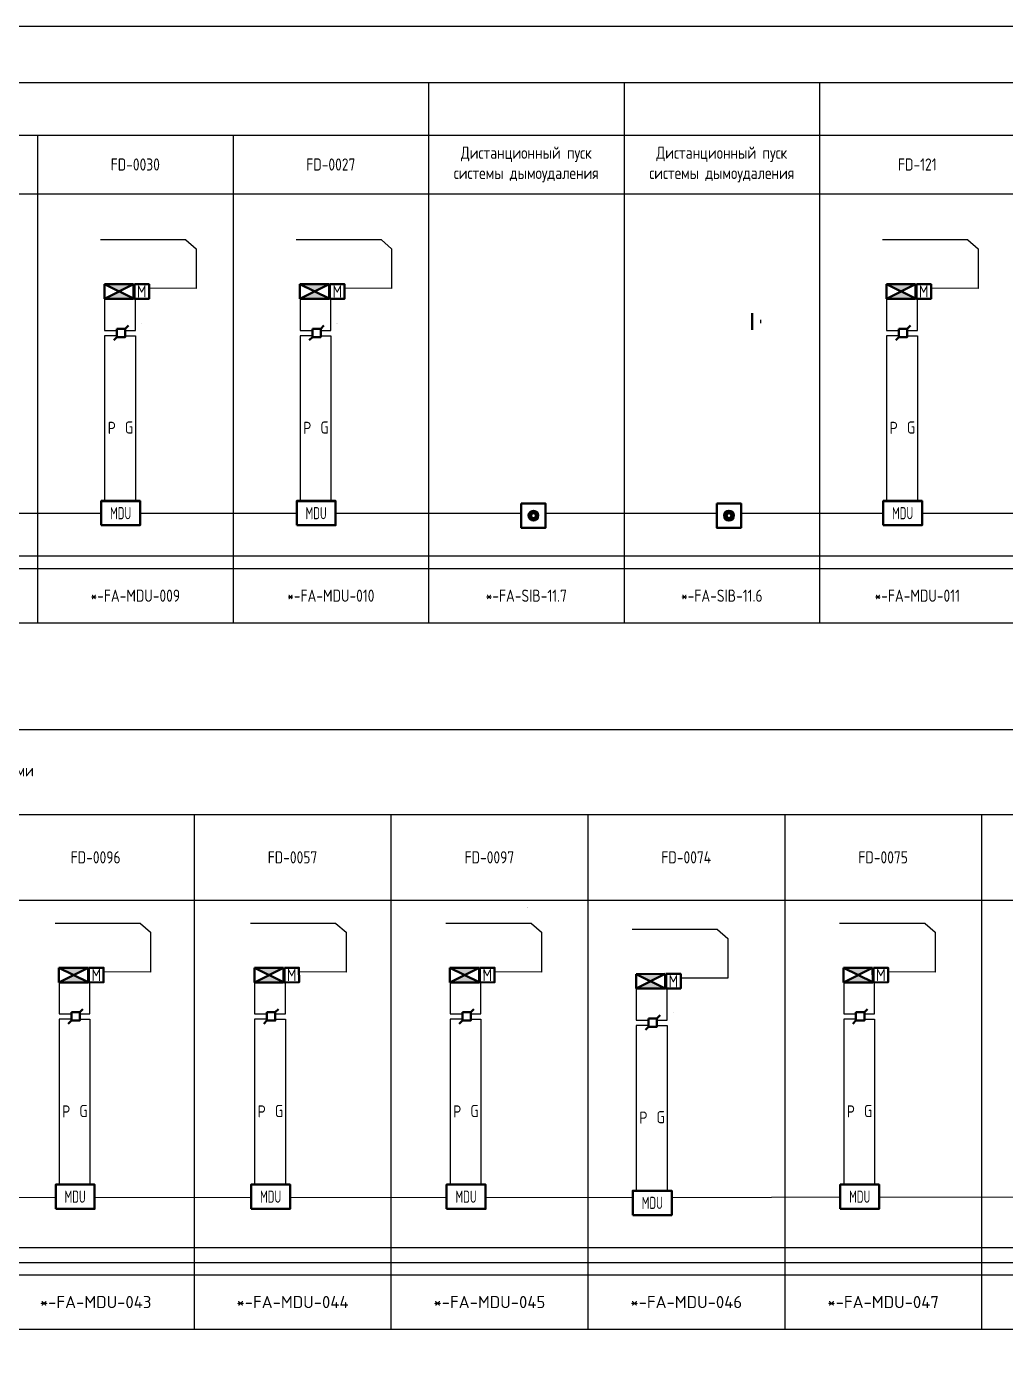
# Model space of a CAD drawing. Header units: millimetres. Extents: x 127230 to 906013, y -355313 to -209225.
# Drawn here: x 241507 to 261642, y -284653 to -257273 of the extents above; entities that cross this region are included whole.
import ezdxf
from ezdxf.enums import TextEntityAlignment as Align

# ---------------------------------------------------------------- set-up
doc = ezdxf.new("R2018")
doc.units = ezdxf.units.MM
doc.linetypes.add('Cплошная', pattern=[0])
for name, color, linetype, lineweight in [('14', 250, 'Continuous', 0), ('GM_кабель_СПС', 6, 'Continuous', 25), ('АТ_ПС_ИП_025', 1, 'Continuous', 25), ('АТ_ПС_ППКП_025', 5, 'Continuous', 25), ('АТ_ПС_Текст_025', 7, 'Continuous', 25), ('АТ_ПС_Трасса_100', 1, 'Continuous', 100)]:
    doc.layers.add(name, color=color, linetype=linetype, lineweight=lineweight)
doc.layers.add('ПС2', color=230, linetype='Continuous')
doc.styles.add('GLE_OASR_TextStyle', font='GOST2304A.ttf')
doc.styles.get("Standard").update_dxf_attribs({"font": 'gost_0.ttf'})
doc.styles.add('ГОСТ 2.304', font='CS_Gost2304.shx', dxfattribs={"width": 0.8})
doc.styles.add('Текст Т', font='isocpeur.ttf')

# ---------------------------------------------------------------- blocks, each defined once
blk = doc.blocks.new('*U53')
at = {"color": 0, "lineweight": 30, "width": 1.001, "flags": 104}
blk.add_attdef('ТЕКСТ1', text='', height=2.5, dxfattribs=at).set_placement((0.55, 3.27), align=Align.TOP_LEFT)
at = {"color": 0, "lineweight": 0}
blk.add_wipeout([(0, 4.3), (16.02, 4.3), (16.02, 0), (0, 0)], dxfattribs=at)
blk = doc.blocks.new('*U54')
at = {"color": 0, "lineweight": 30, "width": 1.001, "flags": 104}
blk.add_attdef('ТЕКСТ1', text='', height=2.5, dxfattribs=at).set_placement((0.55, 3.27), align=Align.TOP_LEFT)
at = {"color": 0, "lineweight": 0}
blk.add_wipeout([(0, 4.3), (21.07, 4.3), (21.07, 0), (0, 0)], dxfattribs=at)
blk = doc.blocks.new('*U49')
at = {"linetype": 'Continuous', "lineweight": 25}
blk.add_wipeout([(-1.5, -1.5), (-1.5, 1.5), (1.5, 1.5), (1.5, -1.5)], dxfattribs=at)
at = {"color": 0, "linetype": 'Continuous', "lineweight": -2}
for p, q in [((1.5, 1.5), (2.63, 2.63)), ((-1.5, -1.5), (-2.63, -2.63))]:
    blk.add_line(p, q, dxfattribs=at)
blk.add_lwpolyline([(-1.5, 1.5), (1.5, 1.5), (1.5, -1.5), (-1.5, -1.5)], close=True, dxfattribs=at)
blk = doc.blocks.new('*U52')
at = {"linetype": 'Continuous', "lineweight": -2}
h = blk.add_hatch(color=0, dxfattribs=at)
h.dxf.hatch_style = 1
h.paths.add_polyline_path([(-6, 2.97), (-2.98, 1.48), (0, 2.97)])
h.paths.add_polyline_path([(-2.98, 1.48), (-6, -0.03), (0, -0.03), (0, 0)])
at = {"color": 0, "linetype": 'Continuous', "lineweight": -2}
for p, q in [((-6, -0.03), (-6, 2.97)), ((0, 2.97), (-6, 2.97)), ((-6, 2.97), (0, 0)), ((-6, -0.03), (0, 2.97)), ((0, -0.03), (0, 2.97)), ((0, 1.47), (0.18, 1.47)), ((-6, -0.03), (0, -0.03))]:
    blk.add_line(p, q, dxfattribs=at)
blk.add_lwpolyline([(0.18, 2.97), (3.18, 2.97), (3.18, -0.03), (0.18, -0.03)], close=True, dxfattribs=at)
at = {"color": 0, "linetype": 'Continuous', "lineweight": -2, "style": 'GLE_OASR_TextStyle'}
blk.add_text('М', height=2.5, dxfattribs=at).set_placement((1.68, 1.47), align=Align.MIDDLE_CENTER)
blk = doc.blocks.new('*U51')
at = {"color": 0, "linetype": 'Continuous', "lineweight": -2}
blk.add_lwpolyline([(-8, -0.03), (0, -0.03), (0, 4.97), (-8, 4.97)], close=True, dxfattribs=at)
at = {"color": 0, "linetype": 'Continuous', "lineweight": -2, "style": 'ГОСТ 2.304', "width": 0.8, "flags": 4}
blk.add_attdef('НАДПИСЬ', text='', height=2.5, dxfattribs=at).set_placement((-4, 2.47), align=Align.MIDDLE_CENTER)
blk = doc.blocks.new('*U50')
at = {"color": 0, "lineweight": 0}
blk.add_wipeout([(-2.08, 6.13), (-19.65, 6.12), (-19.65, 1.83), (-2.08, 1.83)], dxfattribs=at)
at = {"color": 0, "linetype": 'Cплошная', "lineweight": 25}
for q in [(-19.65, 1.83), (0, 0)]:
    blk.add_line((-2.08, 1.83), q, dxfattribs=at)
at = {"color": 0, "lineweight": 30, "flags": 104}
blk.add_attdef('ТЕКСТ1', text='', height=2.5, dxfattribs=at).set_placement((-2.99, 5.1), align=Align.TOP_RIGHT)
blk = doc.blocks.new('*U56')
at = {"linetype": 'Continuous', "lineweight": -2}
h = blk.add_hatch(dxfattribs=at)
h.set_pattern_fill('ANGLE', color=0)
h.set_pattern_definition([(0, (7.841, 39.882), (0, 6.985), [5.08, -1.905]), (90, (7.841, 39.882), (-6.985, 4e-16), [5.08, -1.905])])
h.paths.add_polyline_path([(3.41, 42.45, 1), (6.91, 42.45, 1)])
h = blk.add_hatch()
h.set_pattern_fill('ANGLE', color=0)
h.set_pattern_definition([(0, (2.6406, 39.934), (0, 6.985), [5.08, -1.905]), (90, (2.6406, 39.934), (-6.985, 4e-16), [5.08, -1.905])])
h.paths.add_polyline_path([(6.25, 42.89), (6.25, 42.43), (7.64, 42.43)])
h.paths.add_polyline_path([(7.64, 42.43), (6.25, 42.43), (6.25, 41.98)])
at = {"linetype": 'Cплошная'}
blk.add_wipeout([(-2.5, 5), (-2.51, -0.01), (2.5, -0.01), (2.5, 5)], dxfattribs=at)
at = {"linetype": 'ByBlock', "lineweight": -2}
h = blk.add_hatch(color=0, dxfattribs=at)
h.dxf.hatch_style = 1
h.paths.add_polyline_path([(-1, 2.5, 1), (1, 2.5, 1)])
h.paths.add_polyline_path([(0.5, 2.5, -1), (-0.5, 2.5, -1)], flags=16)
at = {"color": 0, "linetype": 'ByBlock', "lineweight": -2}
blk.add_lwpolyline([(-2.5, 5), (2.5, 5), (2.5, 0), (-2.5, 0)], close=True, dxfattribs=at)
for radius in [1, 0.5]:
    blk.add_circle((0, 2.5), radius, dxfattribs=at)
blk = doc.blocks.new('*T83')
at = {"color": 7, "linetype": 'ByBlock', "transparency": 16777216}
for p, q in [((0, 0), (156845, 0)), ((0, 0), (0, -11120)), ((40217, 0), (40217, -11120)), ((44238, 0), (44238, -11120)), ((48260, 0), (48260, -11120)), ((88477, 0), (88477, -11120)), ((92498, 0), (92498, -11120)), ((96520, 0), (96520, -11120)), ((100542, 0), (100542, -11120)), ((104563, 0), (104563, -11120)), ((156845, 0), (156845, -11120)), ((0, -1085), (4022, -1085)), ((4022, -1085), (4022, -11120)), ((8043, -1085), (8043, -11120)), ((12065, -1085), (12065, -11120)), ((16087, -1085), (16087, -11120)), ((20108, -1085), (20108, -11120)), ((24130, -1085), (24130, -11120)), ((28152, -1085), (28152, -11120)), ((32173, -1085), (32173, -11120)), ((36195, -1085), (36195, -11120)), ((40217, -1085), (156845, -1085)), ((52282, -1085), (52282, -11120)), ((56303, -1085), (56303, -11120)), ((60325, -1085), (60325, -11120)), ((64347, -1085), (64347, -11120)), ((68368, -1085), (68368, -11120)), ((72390, -1085), (72390, -11120)), ((76412, -1085), (76412, -11120)), ((80433, -1085), (80433, -11120)), ((84455, -1085), (84455, -11120)), ((108585, -1085), (108585, -11120)), ((112607, -1085), (112607, -11120)), ((116628, -1085), (116628, -11120)), ((120650, -1085), (120650, -11120)), ((124672, -1085), (124672, -11120)), ((128693, -1085), (128693, -11120)), ((132715, -1085), (132715, -11120)), ((136737, -1085), (136737, -11120)), ((140758, -1085), (140758, -11120)), ((144780, -1085), (144780, -11120)), ((148802, -1085), (148802, -11120)), ((152823, -1085), (152823, -11120)), ((0, -2294), (156845, -2294)), ((0, -10002), (156845, -10002)), ((0, -11120), (156845, -11120))]:
    blk.add_line(p, q, dxfattribs=at)
at = {"color": 0, "linetype": 'ByBlock', "lineweight": -2, "transparency": 16777216}
blk.add_line((4022, -1085), (40217, -1085), dxfattribs=at)
at = {"color": 7, "transparency": 16777216, "attachment_point": 5}
for s, insert, char_height, width, style in [('Управление противопожарными клапанами', (94509, -542), 250, 4020.47, 'GLE_OASR_TextStyle'), ('Управление противопожарными клапанами', (20108, -542), 250, 40215.47, 'GLE_OASR_TextStyle'), ('Управление противопожарными клапанами', (42227, -542), 0.18, 4020.47, 'Текст Т'), ('Управление противопожарными клапанами', (46249, -542), 0.18, 4020.47, 'Текст Т'), ('Управление противопожарными клапанами', (68368, -542), 250, 40215.47, 'GLE_OASR_TextStyle'), ('Управление противопожарными клапанами', (90488, -542), 0.18, 4020.47, 'Текст Т'), ('Управление противопожарными клапанами', (98531, -542), 0.18, 4020.47, 'Текст Т'), ('Управление противопожарными клапанами', (102553, -542), 0.18, 4020.47, 'Текст Т'), ('Управление противопожарными клапанами', (130704, -542), 250, 52280.47, 'GLE_OASR_TextStyle'), ('Дистанционный пуск ^Jсистемы дымоудаления', (42227, -1689), 250, 4020.47, 'GLE_OASR_TextStyle'), ('Дистанционный пуск ^Jсистемы дымоудаления', (46249, -1689), 250, 4020.47, 'GLE_OASR_TextStyle'), ('Дистанционный пуск ^Jсистемы дымоудаления', (90488, -1689), 250, 4020.47, 'GLE_OASR_TextStyle'), ('Дистанционный пуск ^Jсистемы дымоудаления', (98531, -1689), 250, 4020.47, 'GLE_OASR_TextStyle'), ('Дистанционный пуск ^Jсистемы дымоудаления', (102553, -1689), 250, 4020.47, 'GLE_OASR_TextStyle'), ('FD-0142', (2011, -1689), 250, 4020.47, 'GLE_OASR_TextStyle'), ('FD-0141', (6032, -1689), 250, 4020.47, 'GLE_OASR_TextStyle'), ('FD-0027', (10054, -1689), 250, 4020.47, 'GLE_OASR_TextStyle'), ('FD-0005', (14076, -1689), 250, 4020.47, 'GLE_OASR_TextStyle'), ('SD-0004', (18097, -1689), 250, 4020.47, 'GLE_OASR_TextStyle'), ('FD-0004', (22119, -1689), 250, 4020.47, 'GLE_OASR_TextStyle'), ('FD-0140', (26141, -1689), 250, 4020.47, 'GLE_OASR_TextStyle'), ('FD-0028', (30162, -1689), 250, 4020.47, 'GLE_OASR_TextStyle'), ('FD-0030', (34184, -1689), 250, 4020.47, 'GLE_OASR_TextStyle'), ('FD-0027', (38206, -1689), 250, 4020.47, 'GLE_OASR_TextStyle'), ('FD-121', (50271, -1689), 250, 4020.47, 'GLE_OASR_TextStyle'), ('FD-0080', (54292, -1689), 250, 4020.47, 'GLE_OASR_TextStyle'), ('FD-0077', (58314, -1689), 250, 4020.47, 'GLE_OASR_TextStyle'), ('FD-0025', (62336, -1689), 250, 4020.47, 'GLE_OASR_TextStyle'), ('FD-0026', (66357, -1689), 250, 4020.47, 'GLE_OASR_TextStyle'), ('FD-0137.2', (70379, -1689), 250, 4020.47, 'GLE_OASR_TextStyle'), ('FD-0137.1', (74401, -1689), 250, 4020.47, 'GLE_OASR_TextStyle'), ('FD-0113', (78422, -1689), 250, 4020.47, 'GLE_OASR_TextStyle'), ('FD-0072', (82444, -1689), 250, 4020.47, 'GLE_OASR_TextStyle'), ('FD-0073', (86466, -1689), 250, 4020.47, 'GLE_OASR_TextStyle'), ('FD-0137.3', (94509, -1689), 250, 4020.47, 'GLE_OASR_TextStyle'), ('FD-0002', (106574, -1689), 250, 4020.47, 'GLE_OASR_TextStyle'), ('FD-0083', (110596, -1689), 250, 4020.47, 'GLE_OASR_TextStyle'), ('FD-0082', (114618, -1689), 250, 4020.47, 'GLE_OASR_TextStyle'), ('FD-0024', (118639, -1689), 250, 4020.47, 'GLE_OASR_TextStyle'), ('SD-0001', (122661, -1689), 250, 4020.47, 'GLE_OASR_TextStyle'), ('FD-0001', (126683, -1689), 250, 4020.47, 'GLE_OASR_TextStyle'), ('FD-0003', (130704, -1689), 250, 4020.47, 'GLE_OASR_TextStyle'), ('FD-0023', (134726, -1689), 250, 4020.47, 'GLE_OASR_TextStyle'), ('FD-0022', (138748, -1689), 250, 4020.47, 'GLE_OASR_TextStyle'), ('FD-0032', (142769, -1689), 250, 4020.47, 'GLE_OASR_TextStyle'), ('FD-0010', (146791, -1689), 250, 4020.47, 'GLE_OASR_TextStyle'), ('FD-0155', (150813, -1689), 250, 4020.47, 'GLE_OASR_TextStyle'), ('FD-0085', (154834, -1689), 250, 4020.47, 'GLE_OASR_TextStyle'), ('*-FA-MDU-001', (2011, -10561), 250, 4020.47, 'GLE_OASR_TextStyle'), ('*-FA-MDU-002', (6032, -10561), 250, 4020.47, 'GLE_OASR_TextStyle'), ('*-FA-MDU-003', (10054, -10561), 250, 4020.47, 'GLE_OASR_TextStyle'), ('*-FA-MDU-004', (14076, -10561), 250, 4020.47, 'GLE_OASR_TextStyle'), ('*-FA-MDU-005', (18097, -10561), 250, 4020.47, 'GLE_OASR_TextStyle'), ('*-FA-MDU-006', (22119, -10561), 250, 4020.47, 'GLE_OASR_TextStyle'), ('*-FA-MDU-007', (26141, -10561), 250, 4020.47, 'GLE_OASR_TextStyle'), ('*-FA-MDU-008', (30162, -10561), 250, 4020.47, 'GLE_OASR_TextStyle'), ('*-FA-MDU-009', (34184, -10561), 250, 4020.47, 'GLE_OASR_TextStyle'), ('*-FA-MDU-010', (38206, -10561), 250, 4020.47, 'GLE_OASR_TextStyle'), ('*-FA-SIB-11.7', (42227, -10561), 250, 4020.47, 'GLE_OASR_TextStyle'), ('*-FA-SIB-11.6', (46249, -10561), 250, 4020.47, 'GLE_OASR_TextStyle'), ('*-FA-MDU-011', (50271, -10561), 250, 4020.47, 'GLE_OASR_TextStyle'), ('*-FA-MDU-012', (54292, -10561), 250, 4020.47, 'GLE_OASR_TextStyle'), ('*-FA-MDU-013', (58314, -10561), 250, 4020.47, 'GLE_OASR_TextStyle'), ('*-FA-MDU-014', (62336, -10561), 250, 4020.47, 'GLE_OASR_TextStyle'), ('*-FA-MDU-015', (66357, -10561), 250, 4020.47, 'GLE_OASR_TextStyle'), ('*-FA-MDU-016', (70379, -10561), 250, 4020.47, 'GLE_OASR_TextStyle'), ('*-FA-MDU-017', (74401, -10561), 250, 4020.47, 'GLE_OASR_TextStyle'), ('*-FA-MDU-018', (78422, -10561), 250, 4020.47, 'GLE_OASR_TextStyle'), ('*-FA-MDU-019', (82444, -10561), 250, 4020.47, 'GLE_OASR_TextStyle'), ('*-FA-MDU-020', (86466, -10561), 250, 4020.47, 'GLE_OASR_TextStyle'), ('*-FA-SIB-11.5', (90488, -10561), 250, 4020.47, 'GLE_OASR_TextStyle'), ('*-FA-MDU-021', (94509, -10561), 250, 4020.47, 'GLE_OASR_TextStyle'), ('*-FA-SIB-11.4', (98531, -10561), 250, 4020.47, 'GLE_OASR_TextStyle'), ('*-FA-SIB-11.3', (102553, -10561), 250, 4020.47, 'GLE_OASR_TextStyle'), ('*-FA-MDU-022', (106574, -10561), 250, 4020.47, 'GLE_OASR_TextStyle'), ('*-FA-MDU-023', (110596, -10561), 250, 4020.47, 'GLE_OASR_TextStyle'), ('*-FA-MDU-024', (114618, -10561), 250, 4020.47, 'GLE_OASR_TextStyle'), ('*-FA-MDU-025', (118639, -10561), 250, 4020.47, 'GLE_OASR_TextStyle'), ('*-FA-MDU-026', (122661, -10561), 250, 4020.47, 'GLE_OASR_TextStyle'), ('*-FA-MDU-027', (126683, -10561), 250, 4020.47, 'GLE_OASR_TextStyle'), ('*-FA-MDU-028', (130704, -10561), 250, 4020.47, 'GLE_OASR_TextStyle'), ('*-FA-MDU-029', (134726, -10561), 250, 4020.47, 'GLE_OASR_TextStyle'), ('*-FA-MDU-030', (138748, -10561), 250, 4020.47, 'GLE_OASR_TextStyle'), ('*-FA-MDU-031', (142769, -10561), 250, 4020.47, 'GLE_OASR_TextStyle'), ('*-FA-MDU-032', (146791, -10561), 250, 4020.47, 'GLE_OASR_TextStyle'), ('*-FA-MDU-033', (150813, -10561), 250, 4020.47, 'GLE_OASR_TextStyle'), ('*-FA-MDU-34', (154834, -10561), 250, 4020.47, 'GLE_OASR_TextStyle')]:
    blk.add_mtext(s, dxfattribs=dict(at, insert=insert, char_height=char_height, width=width, style=style))
blk = doc.blocks.new('*T84')
at = {"color": 7, "linetype": 'ByBlock', "transparency": 16777216}
for p, q in [((0, 0), (97200, 0)), ((0, 0), (0, -1753)), ((60750, 0), (60750, -12341)), ((64800, 0), (64800, -12341)), ((97200, 0), (97200, -12341)), ((101250, 0), (101250, -12341)), ((113400, 0), (113400, -12341)), ((120377, 0), (160877, 0)), ((120377, 0), (120377, -12341)), ((124427, 0), (124427, -12341)), ((132527, 0), (132527, -12341)), ((136577, 0), (136577, -12341)), ((160877, 0), (160877, -12341)), ((0, -1753), (160877, -1753)), ((4050, -1753), (4050, -12341)), ((8100, -1753), (8100, -12341)), ((12150, -1753), (12150, -12341)), ((16200, -1753), (16200, -12341)), ((20250, -1753), (20250, -12341)), ((24300, -1753), (24300, -12341)), ((28350, -1753), (28350, -12341)), ((32400, -1753), (32400, -12341)), ((36450, -1753), (36450, -12341)), ((40500, -1753), (40500, -12341)), ((44550, -1753), (44550, -12341)), ((48600, -1753), (48600, -12341)), ((52650, -1753), (52650, -12341)), ((56700, -1753), (56700, -12341)), ((68850, -1753), (68850, -12341)), ((72900, -1753), (72900, -12341)), ((76950, -1753), (76950, -12341)), ((81000, -1753), (81000, -12341)), ((85050, -1753), (85050, -12341)), ((89100, -1753), (89100, -12341)), ((93150, -1753), (93150, -12341)), ((105300, -1753), (105300, -12341)), ((109350, -1753), (109350, -12341)), ((128477, -1753), (128477, -12341)), ((140627, -1753), (140627, -12341)), ((144677, -1753), (144677, -12341)), ((148727, -1753), (148727, -12341)), ((152777, -1753), (152777, -12341)), ((156827, -1753), (156827, -12341)), ((0, -3512), (160877, -3512)), ((0, -3512), (0, -11223)), ((0, -11223), (160877, -11223)), ((0, -12341), (160877, -12341))]:
    blk.add_line(p, q, dxfattribs=at)
at = {"color": 0, "linetype": 'ByBlock', "lineweight": -2, "transparency": 16777216}
for p, q in [((97200, 0), (120377, 0)), ((0, -1753), (0, -3512)), ((0, -11223), (0, -12341))]:
    blk.add_line(p, q, dxfattribs=at)
at = {"color": 7, "transparency": 16777216, "char_height": 250, "attachment_point": 5}
for s, insert, width, style in [('Отключение приточно-вытяжной вентиляции', (99225, -877), 4048.8, 'GLE_OASR_TextStyle'), ('Отключение вытяжной вентиляции, кондиционирования, электроконвекторов* ', (116888, -877), 6975.56, 'GLE_OASR_TextStyle'), ('Управление противопожарными клапанами', (107325, -877), 12148.8, 'GLE_OASR_TextStyle'), ('Отключение F0-51-010-NHC13^J/F0-51-010-NHC12/F0-51-010-NHC14 от Щита ^JF0-51-010-NHC11', (116888, -2632), 6975.56, 'GLE_OASR_TextStyle'), ('ПВ1 (FAB-0001A)/ ПВ1р (FAB-0001В)', (99225, -2632), 4048.8, 'GLE_OASR_TextStyle'), ('Дистанционный пуск ^Jсистемы дымоудаления', (122402, -2632), 4048.8, 'GLE_OASR_TextStyle'), ('Дистанционный пуск ^Jсистемы дымоудаления', (134552, -2632), 4048.8, 'GLE_OASR_TextStyle'), ('FD-0006', (2025, -2632), 4048.8, 'GLE_OASR_TextStyle'), ('FD-0154', (6075, -2632), 4048.8, 'GLE_OASR_TextStyle'), ('FD-0087', (10125, -2632), 4048.8, 'GLE_OASR_TextStyle'), ('FD-118', (14175, -2632), 4048.8, 'GLE_OASR_TextStyle'), ('FD-0130', (18225, -2632), 4048.8, 'GLE_OASR_TextStyle'), ('FD-0131', (22275, -2632), 4048.8, 'GLE_OASR_TextStyle'), ('FD-0112', (26325, -2632), 4048.8, 'GLE_OASR_TextStyle'), ('FD-0043', (30375, -2632), 4048.8, 'GLE_OASR_TextStyle'), ('FD-0096', (34425, -2632), 4048.8, 'GLE_OASR_TextStyle'), ('FD-0057', (38475, -2632), 4048.8, 'GLE_OASR_TextStyle'), ('FD-0097', (42525, -2632), 4048.8, 'GLE_OASR_TextStyle'), ('FD-0074', (46575, -2632), 4048.8, 'GLE_OASR_TextStyle'), ('FD-0075', (50625, -2632), 4048.8, 'GLE_OASR_TextStyle'), ('FD-0076', (54675, -2632), 4048.8, 'GLE_OASR_TextStyle'), ('FD-0060', (58725, -2632), 4048.8, 'GLE_OASR_TextStyle'), ('{\\C256;Кнопка отключения вентиляции}', (62775, -2632), 4048.8, 'GLE_OASR_TextStyle'), ('FD-0009', (66825, -2632), 4048.8, 'GLE_OASR_TextStyle'), ('FD-0114', (70875, -2632), 4048.8, 'GLE_OASR_TextStyle'), ('FD-0153', (74925, -2632), 4048.8, 'GLE_OASR_TextStyle'), ('FD-0152', (78975, -2632), 4048.8, 'GLE_OASR_TextStyle'), ('FD-0151', (83025, -2632), 4048.8, 'GLE_OASR_TextStyle'), ('FD-0008', (87075, -2632), 4048.8, 'GLE_OASR_TextStyle'), ('FD-0125', (91125, -2632), 4048.8, 'GLE_OASR_TextStyle'), ('FD-0058', (95175, -2632), 4048.8, 'GLE_OASR_TextStyle'), ('FD-0078', (103275, -2632), 4048.8, 'GLE_OASR_TextStyle'), ('FD-0031', (107325, -2632), 4048.8, 'GLE_OASR_TextStyle'), ('FD-0081', (111375, -2632), 4048.8, 'GLE_OASR_TextStyle'), ('FD-0091', (126452, -2632), 4048.8, 'GLE_OASR_TextStyle'), ('FD-0046', (130502, -2632), 4048.8, 'GLE_OASR_TextStyle'), ('FD-0093', (138602, -2632), 4048.8, 'GLE_OASR_TextStyle'), ('FD-0045', (142652, -2632), 4048.8, 'GLE_OASR_TextStyle'), ('FD-0044', (146702, -2632), 4048.8, 'GLE_OASR_TextStyle'), ('FD-0007', (150752, -2632), 4048.8, 'GLE_OASR_TextStyle'), ('FD-0071', (154802, -2632), 4048.8, 'GLE_OASR_TextStyle'), ('FD-0143', (158852, -2632), 4048.8, 'GLE_OASR_TextStyle'), ('*-FA-MDU-035', (2025, -11782), 4048.8, 'GLE_OASR_TextStyle'), ('*-FA-MDU-036', (6075, -11782), 4048.8, 'GLE_OASR_TextStyle'), ('*-FA-MDU-037', (10125, -11782), 4048.8, 'GLE_OASR_TextStyle'), ('*-FA-MDU-038', (14175, -11782), 4048.8, 'GLE_OASR_TextStyle'), ('*-FA-MDU-039', (18225, -11782), 4048.8, 'GLE_OASR_TextStyle'), ('*-FA-MDU-040', (22275, -11782), 4048.8, 'GLE_OASR_TextStyle'), ('*-FA-MDU-041', (26325, -11782), 4048.8, 'GLE_OASR_TextStyle'), ('*-FA-MDU-042', (30375, -11782), 4048.8, 'GLE_OASR_TextStyle'), ('*-FA-MDU-043', (34425, -11782), 4048.8, 'Текст Т'), ('*-FA-MDU-044', (38475, -11782), 4048.8, 'Текст Т'), ('*-FA-MDU-045', (42525, -11782), 4048.8, 'Текст Т'), ('*-FA-MDU-046', (46575, -11782), 4048.8, 'Текст Т'), ('*-FA-MDU-047', (50625, -11782), 4048.8, 'Текст Т'), ('*-FA-MDU-048', (54675, -11782), 4048.8, 'GLE_OASR_TextStyle'), ('*-FA-MDU-049', (58725, -11782), 4048.8, 'GLE_OASR_TextStyle'), ('*-FA-SIB-11.8', (62775, -11782), 4048.8, 'GLE_OASR_TextStyle'), ('*-FA-MDU-050', (66825, -11782), 4048.8, 'GLE_OASR_TextStyle'), ('*-FA-MDU-051', (70875, -11782), 4048.8, 'GLE_OASR_TextStyle'), ('*-FA-MDU-052', (74925, -11782), 4048.8, 'GLE_OASR_TextStyle'), ('*-FA-MDU-053', (78975, -11782), 4048.8, 'GLE_OASR_TextStyle'), ('*-FA-MDU-054', (83025, -11782), 4048.8, 'GLE_OASR_TextStyle'), ('*-FA-MDU-055', (87075, -11782), 4048.8, 'GLE_OASR_TextStyle'), ('*-FA-MDU-056', (91125, -11782), 4048.8, 'GLE_OASR_TextStyle'), ('*-FA-MDU-057', (95175, -11782), 4048.8, 'GLE_OASR_TextStyle'), (' *-FA-MR4-11.1', (99225, -11782), 4048.8, 'GLE_OASR_TextStyle'), ('*-FA-MDU-058', (103275, -11782), 4048.8, 'GLE_OASR_TextStyle'), ('*-FA-MDU-059', (107325, -11782), 4048.8, 'GLE_OASR_TextStyle'), ('*-FA-MDU-060', (111375, -11782), 4048.8, 'GLE_OASR_TextStyle'), (' *-FA-MR1-11.2', (116888, -11782), 6975.56, 'GLE_OASR_TextStyle'), ('*-FA-SIB-11.2', (122402, -11782), 4048.8, 'GLE_OASR_TextStyle'), ('*-FA-MDU-061', (126452, -11782), 4048.8, 'GLE_OASR_TextStyle'), ('*-FA-MDU-062', (130502, -11782), 4048.8, 'GLE_OASR_TextStyle'), ('*-FA-SIB-11.1', (134552, -11782), 4048.8, 'GLE_OASR_TextStyle'), ('*-FA-MDU-063', (138602, -11782), 4048.8, 'GLE_OASR_TextStyle'), ('*-FA-MDU-064', (142652, -11782), 4048.8, 'GLE_OASR_TextStyle'), ('*-FA-MDU-065', (146702, -11782), 4048.8, 'GLE_OASR_TextStyle'), ('*-FA-MDU-066', (150752, -11782), 4048.8, 'GLE_OASR_TextStyle'), ('*-FA-MDU-067', (154802, -11782), 4048.8, 'GLE_OASR_TextStyle'), ('*-FA-MDU-068', (158852, -11782), 4048.8, 'GLE_OASR_TextStyle')]:
    blk.add_mtext(s, dxfattribs=dict(at, insert=insert, width=width, style=style))
at = {"transparency": 16777216, "insert": (30375, -877), "char_height": 250, "width": 60748.8, "attachment_point": 5, "style": 'GLE_OASR_TextStyle'}
blk.add_mtext('Управление противопожарными клапанами', dxfattribs=at)
at = {"color": 0, "transparency": 16777216, "char_height": 250, "attachment_point": 5, "style": 'GLE_OASR_TextStyle'}
for s, insert, width in [('{\\C256;Управление противопожарными клапанами}', (81000, -877), 32398.8), ('{\\C7;Управление противопожарными клапанами}', (128477, -877), 8098.8), ('{\\C7;Управление противопожарными клапанами}', (148727, -877), 24298.8)]:
    blk.add_mtext(s, dxfattribs=dict(at, insert=insert, width=width))

msp = doc.modelspace()

# ---------------------------------------------------------------- linework, layer by layer
at = {"layer": '14', "color": 6, "lineweight": 25}
for points in [[(243112, -262875), (243112, -263525), (243364, -263525)], [(247134, -262875), (247134, -263525), (247386, -263525)], [(259199, -262875), (259199, -263525), (259451, -263525)], [(242176, -276938), (242176, -277588), (242428, -277588)], [(246198, -276938), (246198, -277588), (246450, -277588)], [(250220, -276938), (250220, -277588), (250471, -277588)], [(254050, -277065), (254050, -277715), (254302, -277715)], [(258317, -276938), (258317, -277588), (258569, -277588)]]:
    msp.add_lwpolyline(points, dxfattribs=at)
at = {"layer": 'GM_кабель_СПС'}
msp.add_lwpolyline([(206256, -267284), (366325, -267284), (366314, -268167), (208961, -268167), (208961, -281375), (368507, -281312), (368507, -282711), (205488, -282711), (205511, -267534)], dxfattribs=at)
at = {"layer": 'АТ_ПС_Трасса_100', "color": 92, "lineweight": 25, "ltscale": 100}
for points in [[(243537, -263525), (243745, -263525), (243745, -262876)], [(247559, -263525), (247767, -263525), (247767, -262876)], [(259624, -263525), (259832, -263525), (259832, -262876)], [(243537, -263632), (243745, -263632), (243745, -267034)], [(247559, -263632), (247767, -263632), (247767, -267034)], [(259624, -263632), (259832, -263632), (259832, -267034)], [(242601, -277588), (242809, -277588), (242809, -276939)], [(246622, -277588), (246830, -277588), (246830, -276939)], [(250644, -277588), (250852, -277588), (250852, -276939)], [(254474, -277715), (254682, -277715), (254682, -277067)], [(258741, -277588), (258949, -277588), (258949, -276939)], [(242601, -277695), (242809, -277695), (242809, -281097)], [(246622, -277695), (246830, -277695), (246830, -281097)], [(250644, -277695), (250852, -277695), (250852, -281097)], [(254474, -277822), (254682, -277822), (254682, -281224)], [(258741, -277695), (258949, -277695), (258949, -281097)]]:
    msp.add_lwpolyline(points, dxfattribs=at)
at = {"layer": 'АТ_ПС_Трасса_100', "color": 6, "lineweight": 25, "ltscale": 100}
for points in [[(243364, -263632), (243112, -263632), (243112, -267034)], [(247386, -263632), (247134, -263632), (247134, -267034)], [(259451, -263632), (259199, -263632), (259199, -267034)], [(242428, -277695), (242176, -277695), (242176, -281097)], [(246450, -277695), (246198, -277695), (246198, -281097)], [(250471, -277695), (250220, -277695), (250220, -281097)], [(254302, -277822), (254050, -277822), (254050, -281224)], [(258569, -277695), (258317, -277695), (258317, -281097)]]:
    msp.add_lwpolyline(points, dxfattribs=at)

# ---------------------------------------------------------------- block references
for name, p in [('*T83', (209559, -258421)), ('*T84', (208502, -271733))]:
    msp.add_blockref(name, p)
at = {"layer": 'ПС2', "color": 5, "lineweight": 50, "transparency": 33554687, "xscale": 100, "yscale": 100, "zscale": 100, "rotation": 0.1250381865928775}
for p in [(243708, -262870), (247730, -262870), (259795, -262870), (242772, -276934), (246793, -276934), (250815, -276934), (254645, -277061), (258912, -276934)]:
    msp.add_blockref('*U52', p, dxfattribs=at)

# ---------------------------------------------------------------- texts
at = {"layer": 'АТ_ПС_Текст_025', "char_height": 250, "attachment_point": 5, "style": 'GLE_OASR_TextStyle'}
for s, insert in [('P', (243259, -265529)), ('G', (243614, -265521)), ('P', (247280, -265529)), ('G', (247636, -265521)), ('P', (259345, -265529)), ('G', (259701, -265521)), ('P', (242322, -279593)), ('G', (242678, -279584)), ('P', (246344, -279593)), ('G', (246699, -279584)), ('P', (250366, -279593)), ('G', (250721, -279584)), ('P', (258463, -279593)), ('G', (258818, -279584)), ('P', (254196, -279720)), ('G', (254551, -279711))]:
    msp.add_mtext_dynamic_manual_height_columns(s, width=1237.88, gutter_width=12.5, heights=[0], dxfattribs=dict(at, insert=insert))

# ---------------------------------------------------------------- next in the draw order: block references
at = {"layer": 'АТ_ПС_ИП_025', "color": 5, "lineweight": 50, "transparency": 33554687, "xscale": 100, "yscale": 100, "zscale": 100}
for p in [(251934, -267585), (255956, -267585)]:
    msp.add_blockref('*U56', p, dxfattribs=at)
at = {"layer": 'АТ_ПС_ИП_025', "lineweight": 50, "xscale": 57.51779866433964, "yscale": 57.51779866433964, "zscale": 57.51779866433964}
for p in [(243451, -263574), (247472, -263574), (259537, -263574), (242514, -277638), (246536, -277638), (250558, -277638), (254388, -277765), (258655, -277638)]:
    msp.add_blockref('*U49', p, dxfattribs=at)
at = {"layer": 'АТ_ПС_Текст_025', "linetype": 'Continuous'}
ref = msp.add_blockref('*U50', (244992, -261843), dxfattribs=dict(at, xscale=100, yscale=100, zscale=100))
lines = msp.add_mtext('230 В AC*** ', dxfattribs={"layer": '0', "color": 0, "insert": (244693, -261333), "char_height": 2.5, "attachment_point": 1})
ref.add_attrib('ТЕКСТ1', '', (244693, -261333), dxfattribs={"flags": 104}).embed_mtext(lines)
ref = msp.add_blockref('*U50', (249014, -261843), dxfattribs=dict(at, xscale=100, yscale=100, zscale=100))
lines = msp.add_mtext('230 В AC*** ', dxfattribs={"layer": '0', "color": 0, "insert": (248715, -261333), "char_height": 2.5, "attachment_point": 1})
ref.add_attrib('ТЕКСТ1', '', (248715, -261333), dxfattribs={"flags": 104}).embed_mtext(lines)
ref = msp.add_blockref('*U50', (261079, -261843), dxfattribs=dict(at, xscale=100, yscale=100, zscale=100))
lines = msp.add_mtext('230 В AC*** ', dxfattribs={"layer": '0', "color": 0, "insert": (260780, -261333), "char_height": 2.5, "attachment_point": 1})
ref.add_attrib('ТЕКСТ1', '', (260780, -261333), dxfattribs={"flags": 104}).embed_mtext(lines)
at = {"layer": 'АТ_ПС_Текст_025', "transparency": 33554636}
ref = msp.add_blockref('*U53', (243804, -263700), dxfattribs=dict(at, xscale=99.99980000000001, yscale=99.99980000000001, zscale=99.99980000000001))
lines = msp.add_mtext('\\W1.0010;*FA-XK-009', dxfattribs={"layer": '0', "color": 0, "insert": (243858, -263373), "char_height": 2.5, "attachment_point": 1})
ref.add_attrib('ТЕКСТ1', '', (243858, -263373), dxfattribs={"flags": 104}).embed_mtext(lines)
ref = msp.add_blockref('*U53', (247825, -263700), dxfattribs=dict(at, xscale=99.99980000000001, yscale=99.99980000000001, zscale=99.99980000000001))
lines = msp.add_mtext('\\W1.0010;*FA-XK-010', dxfattribs={"layer": '0', "color": 0, "insert": (247880, -263373), "char_height": 2.5, "attachment_point": 1})
ref.add_attrib('ТЕКСТ1', '', (247880, -263373), dxfattribs={"flags": 104}).embed_mtext(lines)
ref = msp.add_blockref('*U53', (259890, -263700), dxfattribs=dict(at, xscale=99.99980000000001, yscale=99.99980000000001, zscale=99.99980000000001))
lines = msp.add_mtext('\\W1.0010;*FA-XK-011', dxfattribs={"layer": '0', "color": 0, "insert": (259945, -263373), "char_height": 2.5, "attachment_point": 1})
ref.add_attrib('ТЕКСТ1', '', (259945, -263373), dxfattribs={"flags": 104}).embed_mtext(lines)
at = {"layer": 'АТ_ПС_Текст_025', "transparency": 33554636, "xscale": 99.99980000000001, "yscale": 99.99980000000001, "zscale": 99.99980000000001, "rotation": 90.0000000004073}
for p in [(242997, -266263), (244262, -266263), (247018, -266263), (248284, -266263), (259083, -266263), (260349, -266263), (242060, -280326), (243326, -280326), (246082, -280326), (247347, -280326), (250104, -280326), (251369, -280326), (253934, -280453), (255199, -280453), (258201, -280326), (259466, -280326)]:
    msp.add_blockref('*U54', p, dxfattribs=at)
at = {"layer": 'АТ_ПС_Текст_025', "linetype": 'Continuous'}
ref = msp.add_blockref('*U50', (244056, -275907), dxfattribs=dict(at, xscale=100, yscale=100, zscale=100))
lines = msp.add_mtext('230 В AC*** ', dxfattribs={"layer": '0', "color": 0, "insert": (243757, -275396), "char_height": 2.5, "attachment_point": 1})
ref.add_attrib('ТЕКСТ1', '', (243757, -275396), dxfattribs={"flags": 104}).embed_mtext(lines)
ref = msp.add_blockref('*U50', (248078, -275907), dxfattribs=dict(at, xscale=100, yscale=100, zscale=100))
lines = msp.add_mtext('230 В AC*** ', dxfattribs={"layer": '0', "color": 0, "insert": (247779, -275396), "char_height": 2.5, "attachment_point": 1})
ref.add_attrib('ТЕКСТ1', '', (247779, -275396), dxfattribs={"flags": 104}).embed_mtext(lines)
ref = msp.add_blockref('*U50', (252099, -275907), dxfattribs=dict(at, xscale=100, yscale=100, zscale=100))
lines = msp.add_mtext('230 В AC*** ', dxfattribs={"layer": '0', "color": 0, "insert": (251800, -275396), "char_height": 2.5, "attachment_point": 1})
ref.add_attrib('ТЕКСТ1', '', (251800, -275396), dxfattribs={"flags": 104}).embed_mtext(lines)
ref = msp.add_blockref('*U50', (255930, -276034), dxfattribs=dict(at, xscale=100, yscale=100, zscale=100))
lines = msp.add_mtext('230 В AC*** ', dxfattribs={"layer": '0', "color": 0, "insert": (255631, -275524), "char_height": 2.5, "attachment_point": 1})
ref.add_attrib('ТЕКСТ1', '', (255631, -275524), dxfattribs={"flags": 104}).embed_mtext(lines)
ref = msp.add_blockref('*U50', (260197, -275907), dxfattribs=dict(at, xscale=100, yscale=100, zscale=100))
lines = msp.add_mtext('230 В AC*** ', dxfattribs={"layer": '0', "color": 0, "insert": (259898, -275396), "char_height": 2.5, "attachment_point": 1})
ref.add_attrib('ТЕКСТ1', '', (259898, -275396), dxfattribs={"flags": 104}).embed_mtext(lines)
at = {"layer": 'АТ_ПС_Текст_025', "transparency": 33554636}
ref = msp.add_blockref('*U53', (242867, -277763), dxfattribs=dict(at, xscale=99.99980000000001, yscale=99.99980000000001, zscale=99.99980000000001))
lines = msp.add_mtext('\\W1.0010;*FA-XK-043', dxfattribs={"layer": '0', "color": 0, "insert": (242922, -277436), "char_height": 2.5, "attachment_point": 1})
ref.add_attrib('ТЕКСТ1', '', (242922, -277436), dxfattribs={"flags": 104}).embed_mtext(lines)
ref = msp.add_blockref('*U53', (246889, -277763), dxfattribs=dict(at, xscale=99.99980000000001, yscale=99.99980000000001, zscale=99.99980000000001))
lines = msp.add_mtext('\\W1.0010;*FA-XK-044', dxfattribs={"layer": '0', "color": 0, "insert": (246944, -277436), "char_height": 2.5, "attachment_point": 1})
ref.add_attrib('ТЕКСТ1', '', (246944, -277436), dxfattribs={"flags": 104}).embed_mtext(lines)
ref = msp.add_blockref('*U53', (250911, -277763), dxfattribs=dict(at, xscale=99.99980000000001, yscale=99.99980000000001, zscale=99.99980000000001))
lines = msp.add_mtext('\\W1.0010;*FA-XK-045', dxfattribs={"layer": '0', "color": 0, "insert": (250965, -277436), "char_height": 2.5, "attachment_point": 1})
ref.add_attrib('ТЕКСТ1', '', (250965, -277436), dxfattribs={"flags": 104}).embed_mtext(lines)
ref = msp.add_blockref('*U53', (259008, -277763), dxfattribs=dict(at, xscale=99.99980000000001, yscale=99.99980000000001, zscale=99.99980000000001))
lines = msp.add_mtext('\\W1.0010;*FA-XK-047', dxfattribs={"layer": '0', "color": 0, "insert": (259062, -277436), "char_height": 2.5, "attachment_point": 1})
ref.add_attrib('ТЕКСТ1', '', (259062, -277436), dxfattribs={"flags": 104}).embed_mtext(lines)
ref = msp.add_blockref('*U53', (254741, -277891), dxfattribs=dict(at, xscale=99.99980000000001, yscale=99.99980000000001, zscale=99.99980000000001))
lines = msp.add_mtext('\\W1.0010;*FA-XK-046', dxfattribs={"layer": '0', "color": 0, "insert": (254795, -277563), "char_height": 2.5, "attachment_point": 1})
ref.add_attrib('ТЕКСТ1', '', (254795, -277563), dxfattribs={"flags": 104}).embed_mtext(lines)

# ---------------------------------------------------------------- next in the draw order: wipeouts: each hides what was drawn before it
at = {"lineweight": 25}
for points in [[(243041, -267034), (243841, -267034), (243841, -267534), (243041, -267534)], [(247063, -267034), (247863, -267034), (247863, -267534), (247063, -267534)], [(259128, -267034), (259928, -267034), (259928, -267534), (259128, -267534)], [(242105, -281097), (242905, -281097), (242905, -281597), (242105, -281597)], [(246127, -281097), (246927, -281097), (246927, -281597), (246127, -281597)], [(250148, -281097), (250948, -281097), (250948, -281597), (250148, -281597)], [(258246, -281097), (259046, -281097), (259046, -281597), (258246, -281597)], [(253979, -281224), (254779, -281224), (254779, -281724), (253979, -281724)]]:
    msp.add_wipeout(points, dxfattribs=at).dxf.layer = 'АТ_ПС_Трасса_100'

# ---------------------------------------------------------------- next in the draw order: linework, layer by layer
at = {"color": 18, "true_color": 0x000000}
msp.add_lwpolyline([(204063, -285232), (370338, -285232), (370338, -257273), (204063, -257273)], close=True, dxfattribs=at)
at = {"layer": '14', "color": 6, "lineweight": 25}
for points in [[(244992, -261843), (244992, -262662), (244026, -262657)], [(249014, -261843), (249014, -262662), (248047, -262657)], [(261079, -261843), (261079, -262662), (260112, -262657)], [(244056, -275907), (244056, -276725), (243089, -276721)], [(248078, -275907), (248078, -276725), (247111, -276721)], [(252099, -275907), (252099, -276725), (251133, -276721)], [(260197, -275907), (260197, -276725), (259230, -276721)], [(255930, -276034), (255930, -276853), (254963, -276848)]]:
    msp.add_lwpolyline(points, dxfattribs=at)
at = {"layer": 'GM_кабель_СПС', "color": 34}
msp.add_lwpolyline([(307881, -281724), (307881, -282396), (208215, -282396), (208215, -268917)], dxfattribs=at)

# ---------------------------------------------------------------- next in the draw order: block references
at = {"layer": 'АТ_ПС_ППКП_025', "color": 1, "linetype": 'Continuous', "lineweight": 50}
ref = msp.add_blockref('*U51', (243841, -267530), dxfattribs=dict(at, xscale=100, yscale=100, zscale=100))
ref.add_attrib('НАДПИСЬ', 'MDU', dxfattribs={"layer": '0', "color": 0, "linetype": 'Continuous', "lineweight": -2, "height": 250, "style": 'ГОСТ 2.304', "width": 0.8}).set_placement((243441, -267284), align=Align.MIDDLE_CENTER)
ref = msp.add_blockref('*U51', (247863, -267530), dxfattribs=dict(at, xscale=100, yscale=100, zscale=100))
ref.add_attrib('НАДПИСЬ', 'MDU', dxfattribs={"layer": '0', "color": 0, "linetype": 'Continuous', "lineweight": -2, "height": 250, "style": 'ГОСТ 2.304', "width": 0.8}).set_placement((247463, -267284), align=Align.MIDDLE_CENTER)
ref = msp.add_blockref('*U51', (259928, -267530), dxfattribs=dict(at, xscale=100, yscale=100, zscale=100))
ref.add_attrib('НАДПИСЬ', 'MDU', dxfattribs={"layer": '0', "color": 0, "linetype": 'Continuous', "lineweight": -2, "height": 250, "style": 'ГОСТ 2.304', "width": 0.8}).set_placement((259528, -267284), align=Align.MIDDLE_CENTER)
ref = msp.add_blockref('*U51', (242905, -281594), dxfattribs=dict(at, xscale=100, yscale=100, zscale=100))
ref.add_attrib('НАДПИСЬ', 'MDU', dxfattribs={"layer": '0', "color": 0, "linetype": 'Continuous', "lineweight": -2, "height": 250, "style": 'ГОСТ 2.304', "width": 0.8}).set_placement((242505, -281347), align=Align.MIDDLE_CENTER)
ref = msp.add_blockref('*U51', (246926, -281594), dxfattribs=dict(at, xscale=100, yscale=100, zscale=100))
ref.add_attrib('НАДПИСЬ', 'MDU', dxfattribs={"layer": '0', "color": 0, "linetype": 'Continuous', "lineweight": -2, "height": 250, "style": 'ГОСТ 2.304', "width": 0.8}).set_placement((246527, -281347), align=Align.MIDDLE_CENTER)
ref = msp.add_blockref('*U51', (250948, -281594), dxfattribs=dict(at, xscale=100, yscale=100, zscale=100))
ref.add_attrib('НАДПИСЬ', 'MDU', dxfattribs={"layer": '0', "color": 0, "linetype": 'Continuous', "lineweight": -2, "height": 250, "style": 'ГОСТ 2.304', "width": 0.8}).set_placement((250548, -281347), align=Align.MIDDLE_CENTER)
ref = msp.add_blockref('*U51', (259045, -281594), dxfattribs=dict(at, xscale=100, yscale=100, zscale=100))
ref.add_attrib('НАДПИСЬ', 'MDU', dxfattribs={"layer": '0', "color": 0, "linetype": 'Continuous', "lineweight": -2, "height": 250, "style": 'ГОСТ 2.304', "width": 0.8}).set_placement((258646, -281347), align=Align.MIDDLE_CENTER)
ref = msp.add_blockref('*U51', (254778, -281721), dxfattribs=dict(at, xscale=100, yscale=100, zscale=100))
ref.add_attrib('НАДПИСЬ', 'MDU', dxfattribs={"layer": '0', "color": 0, "linetype": 'Continuous', "lineweight": -2, "height": 250, "style": 'ГОСТ 2.304', "width": 0.8}).set_placement((254379, -281474), align=Align.MIDDLE_CENTER)

doc.saveas('drawing.dxf')
